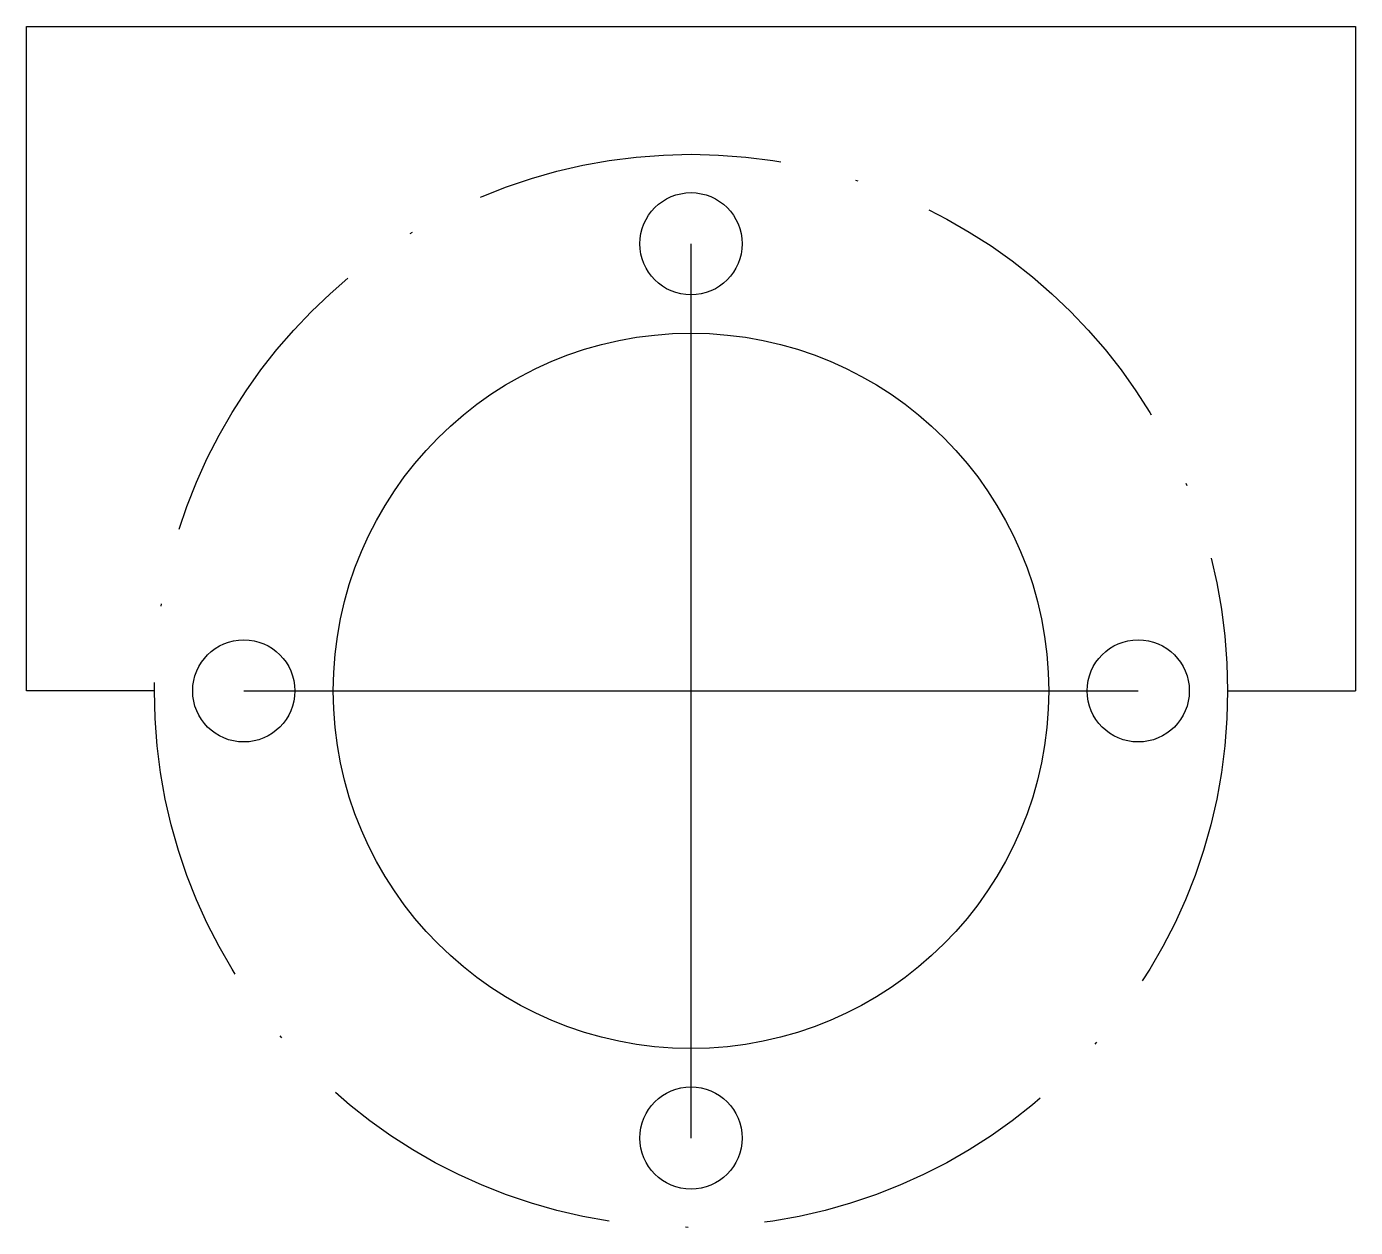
# Model space of a CAD drawing. Header units: millimetres. Extents: x -29 to 3384, y -388 to 1226.
# Drawn here: x 1443.4 to 1495.4, y 529.1 to 576.1 of the extents above; entities that cross this region are included whole.
import ezdxf

# ---------------------------------------------------------------- set-up
doc = ezdxf.new("R2010")
doc.units = ezdxf.units.MM
doc.linetypes.add('ACAD_ISO10W100', pattern=[18, 12, -3, 0, -3])

msp = doc.modelspace()

# ---------------------------------------------------------------- linework, layer by layer
for p, q in [((1443.35384, 550.12217), (1443.35384, 576.12217)), ((1443.35384, 576.12217), (1495.35384, 576.12217)), ((1495.35384, 576.12217), (1495.35384, 550.12217)), ((1469.35384, 532.62217), (1469.35384, 567.62217)), ((1448.35384, 550.12217), (1443.35384, 550.12217)), ((1448.35384, 550.12217), (1448.35384, 550.12217)), ((1451.85384, 550.12217), (1486.85384, 550.12217)), ((1490.35384, 550.12217), (1490.35384, 550.12217)), ((1490.35384, 550.12217), (1495.35384, 550.12217))]:
    msp.add_line(p, q)
at = {"linetype": 'ACAD_ISO10W100'}
msp.add_circle((1469.35384, 550.12217), 21, dxfattribs=at)
for centre, radius in [((1469.35384, 567.62217), 2), ((1469.35384, 550.12217), 14), ((1451.85384, 550.12217), 2), ((1486.85384, 550.12217), 2), ((1469.35384, 532.62217), 2)]:
    msp.add_circle(centre, radius)

doc.saveas('drawing.dxf')
